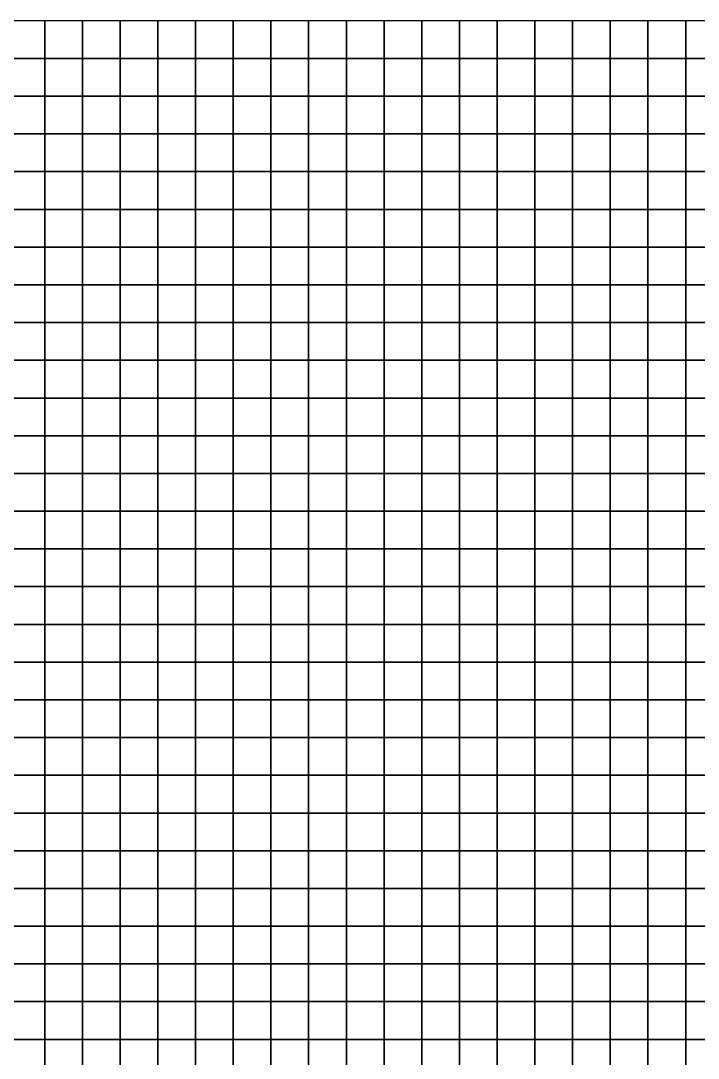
# Model space of a CAD drawing. Header units: metres. Extents: x 0 to 550, y 0 to 550.
# Drawn here: x 183.6 to 363.3, y 275 to 550 of the extents above; entities that cross this region are included whole.
import ezdxf

# ---------------------------------------------------------------- set-up
doc = ezdxf.new("R2010")
doc.units = ezdxf.units.M

msp = doc.modelspace()

# ---------------------------------------------------------------- linework, layer by layer
at = {"layer": 'A1'}
for points in [[(180, 540, -263.94), (190, 540, -261.27), (190, 550, -263.86), (180, 550, -266.53)], [(190, 540, -261.27), (200, 540, -258.59), (200, 550, -261.18), (190, 550, -263.86)], [(200, 540, -258.59), (210, 540, -255.92), (210, 550, -258.51), (200, 550, -261.18)], [(210, 540, -255.92), (220, 540, -253.24), (220, 550, -255.83), (210, 550, -258.51)], [(220, 540, -253.24), (230, 540, -250.57), (230, 550, -253.16), (220, 550, -255.83)], [(230, 540, -250.57), (240, 540, -247.89), (240, 550, -250.48), (230, 550, -253.16)], [(240, 540, -247.89), (250, 540, -245.22), (250, 550, -247.81), (240, 550, -250.48)], [(250, 540, -245.22), (260, 540, -242.54), (260, 550, -245.13), (250, 550, -247.81)], [(260, 540, -242.54), (270, 540, -239.87), (270, 550, -242.46), (260, 550, -245.13)], [(270, 540, -239.87), (280, 540, -237.19), (280, 550, -239.78), (270, 550, -242.46)], [(280, 540, -237.19), (290, 540, -234.52), (290, 550, -237.11), (280, 550, -239.78)], [(290, 540, -234.52), (300, 540, -231.84), (300, 550, -234.43), (290, 550, -237.11)], [(300, 540, -231.84), (310, 540, -229.17), (310, 550, -231.76), (300, 550, -234.43)], [(310, 540, -229.17), (320, 540, -226.49), (320, 550, -229.08), (310, 550, -231.76)], [(320, 540, -226.49), (330, 540, -223.82), (330, 550, -226.41), (320, 550, -229.08)], [(330, 540, -223.82), (340, 540, -221.14), (340, 550, -223.73), (330, 550, -226.41)], [(340, 540, -221.14), (350, 540, -218.47), (350, 550, -221.06), (340, 550, -223.73)], [(350, 540, -218.47), (360, 540, -215.79), (360, 550, -218.38), (350, 550, -221.06)], [(360, 540, -215.79), (370, 540, -213.12), (370, 550, -215.71), (360, 550, -218.38)], [(180, 530, -260.49), (190, 530, -257.82), (190, 540, -261.27), (180, 540, -263.94)], [(190, 530, -257.82), (200, 530, -255.14), (200, 540, -258.59), (190, 540, -261.27)], [(200, 530, -255.14), (210, 530, -252.47), (210, 540, -255.92), (200, 540, -258.59)], [(210, 530, -252.47), (220, 530, -249.79), (220, 540, -253.24), (210, 540, -255.92)], [(220, 530, -249.79), (230, 530, -247.12), (230, 540, -250.57), (220, 540, -253.24)], [(230, 530, -247.12), (240, 530, -244.44), (240, 540, -247.89), (230, 540, -250.57)], [(240, 530, -244.44), (250, 530, -241.77), (250, 540, -245.22), (240, 540, -247.89)], [(250, 530, -241.77), (260, 530, -239.09), (260, 540, -242.54), (250, 540, -245.22)], [(260, 530, -239.09), (270, 530, -236.42), (270, 540, -239.87), (260, 540, -242.54)], [(270, 530, -236.42), (280, 530, -233.74), (280, 540, -237.19), (270, 540, -239.87)], [(280, 530, -233.74), (290, 530, -231.07), (290, 540, -234.52), (280, 540, -237.19)], [(290, 530, -231.07), (300, 530, -228.39), (300, 540, -231.84), (290, 540, -234.52)], [(300, 530, -228.39), (310, 530, -225.72), (310, 540, -229.17), (300, 540, -231.84)], [(310, 530, -225.72), (320, 530, -223.04), (320, 540, -226.49), (310, 540, -229.17)], [(320, 530, -223.04), (330, 530, -220.37), (330, 540, -223.82), (320, 540, -226.49)], [(330, 530, -220.37), (340, 530, -217.69), (340, 540, -221.14), (330, 540, -223.82)], [(340, 530, -217.69), (350, 530, -215.02), (350, 540, -218.47), (340, 540, -221.14)], [(350, 530, -215.02), (360, 530, -212.34), (360, 540, -215.79), (350, 540, -218.47)], [(360, 530, -212.34), (370, 530, -209.67), (370, 540, -213.12), (360, 540, -215.79)], [(180, 520, -256.18), (190, 520, -253.51), (190, 530, -257.82), (180, 530, -260.49)], [(190, 520, -253.51), (200, 520, -250.83), (200, 530, -255.14), (190, 530, -257.82)], [(200, 520, -250.83), (210, 520, -248.16), (210, 530, -252.47), (200, 530, -255.14)], [(210, 520, -248.16), (220, 520, -245.48), (220, 530, -249.79), (210, 530, -252.47)], [(220, 520, -245.48), (230, 520, -242.81), (230, 530, -247.12), (220, 530, -249.79)], [(230, 520, -242.81), (240, 520, -240.13), (240, 530, -244.44), (230, 530, -247.12)], [(240, 520, -240.13), (250, 520, -237.46), (250, 530, -241.77), (240, 530, -244.44)], [(250, 520, -237.46), (260, 520, -234.78), (260, 530, -239.09), (250, 530, -241.77)], [(260, 520, -234.78), (270, 520, -232.11), (270, 530, -236.42), (260, 530, -239.09)], [(270, 520, -232.11), (280, 520, -229.43), (280, 530, -233.74), (270, 530, -236.42)], [(280, 520, -229.43), (290, 520, -226.76), (290, 530, -231.07), (280, 530, -233.74)], [(290, 520, -226.76), (300, 520, -224.08), (300, 530, -228.39), (290, 530, -231.07)], [(300, 520, -224.08), (310, 520, -221.41), (310, 530, -225.72), (300, 530, -228.39)], [(310, 520, -221.41), (320, 520, -218.73), (320, 530, -223.04), (310, 530, -225.72)], [(320, 520, -218.73), (330, 520, -216.06), (330, 530, -220.37), (320, 530, -223.04)], [(330, 520, -216.06), (340, 520, -213.38), (340, 530, -217.69), (330, 530, -220.37)], [(340, 520, -213.38), (350, 520, -210.71), (350, 530, -215.02), (340, 530, -217.69)], [(350, 520, -210.71), (360, 520, -208.03), (360, 530, -212.34), (350, 530, -215.02)], [(360, 520, -208.03), (370, 520, -205.36), (370, 530, -209.67), (360, 530, -212.34)], [(180, 510, -251.87), (190, 510, -249.2), (190, 520, -253.51), (180, 520, -256.18)], [(190, 510, -249.2), (200, 510, -246.52), (200, 520, -250.83), (190, 520, -253.51)], [(200, 510, -246.52), (210, 510, -243.85), (210, 520, -248.16), (200, 520, -250.83)], [(210, 510, -243.85), (220, 510, -241.17), (220, 520, -245.48), (210, 520, -248.16)], [(220, 510, -241.17), (230, 510, -238.5), (230, 520, -242.81), (220, 520, -245.48)], [(230, 510, -238.5), (240, 510, -235.82), (240, 520, -240.13), (230, 520, -242.81)], [(240, 510, -235.82), (250, 510, -233.15), (250, 520, -237.46), (240, 520, -240.13)], [(250, 510, -233.15), (260, 510, -230.47), (260, 520, -234.78), (250, 520, -237.46)], [(260, 510, -230.47), (270, 510, -227.8), (270, 520, -232.11), (260, 520, -234.78)], [(270, 510, -227.8), (280, 510, -225.12), (280, 520, -229.43), (270, 520, -232.11)], [(280, 510, -225.12), (290, 510, -222.45), (290, 520, -226.76), (280, 520, -229.43)], [(290, 510, -222.45), (300, 510, -219.77), (300, 520, -224.08), (290, 520, -226.76)], [(300, 510, -219.77), (310, 510, -217.1), (310, 520, -221.41), (300, 520, -224.08)], [(310, 510, -217.1), (320, 510, -214.42), (320, 520, -218.73), (310, 520, -221.41)], [(320, 510, -214.42), (330, 510, -211.75), (330, 520, -216.06), (320, 520, -218.73)], [(330, 510, -211.75), (340, 510, -209.07), (340, 520, -213.38), (330, 520, -216.06)], [(340, 510, -209.07), (350, 510, -206.4), (350, 520, -210.71), (340, 520, -213.38)], [(350, 510, -206.4), (360, 510, -203.72), (360, 520, -208.03), (350, 520, -210.71)], [(360, 510, -203.72), (370, 510, -201.05), (370, 520, -205.36), (360, 520, -208.03)], [(180, 500, -247.56), (190, 500, -244.88), (190, 510, -249.2), (180, 510, -251.87)], [(190, 500, -244.88), (200, 500, -242.21), (200, 510, -246.52), (190, 510, -249.2)], [(200, 500, -242.21), (210, 500, -239.53), (210, 510, -243.85), (200, 510, -246.52)], [(210, 500, -239.53), (220, 500, -236.86), (220, 510, -241.17), (210, 510, -243.85)], [(220, 500, -236.86), (230, 500, -234.18), (230, 510, -238.5), (220, 510, -241.17)], [(230, 500, -234.18), (240, 500, -231.51), (240, 510, -235.82), (230, 510, -238.5)], [(240, 500, -231.51), (250, 500, -228.83), (250, 510, -233.15), (240, 510, -235.82)], [(250, 500, -228.83), (260, 500, -226.16), (260, 510, -230.47), (250, 510, -233.15)], [(260, 500, -226.16), (270, 500, -223.48), (270, 510, -227.8), (260, 510, -230.47)], [(270, 500, -223.48), (280, 500, -220.81), (280, 510, -225.12), (270, 510, -227.8)], [(280, 500, -220.81), (290, 500, -218.13), (290, 510, -222.45), (280, 510, -225.12)], [(290, 500, -218.13), (300, 500, -215.46), (300, 510, -219.77), (290, 510, -222.45)], [(300, 500, -215.46), (310, 500, -212.78), (310, 510, -217.1), (300, 510, -219.77)], [(310, 500, -212.78), (320, 500, -210.11), (320, 510, -214.42), (310, 510, -217.1)], [(320, 500, -210.11), (330, 500, -207.43), (330, 510, -211.75), (320, 510, -214.42)], [(330, 500, -207.43), (340, 500, -204.76), (340, 510, -209.07), (330, 510, -211.75)], [(340, 500, -204.76), (350, 500, -202.08), (350, 510, -206.4), (340, 510, -209.07)], [(350, 500, -202.08), (360, 500, -199.41), (360, 510, -203.72), (350, 510, -206.4)], [(360, 500, -199.41), (370, 500, -196.73), (370, 510, -201.05), (360, 510, -203.72)], [(180, 490, -243.25), (190, 490, -240.57), (190, 500, -244.88), (180, 500, -247.56)], [(190, 490, -240.57), (200, 490, -237.9), (200, 500, -242.21), (190, 500, -244.88)], [(200, 490, -237.9), (210, 490, -235.22), (210, 500, -239.53), (200, 500, -242.21)], [(210, 490, -235.22), (220, 490, -232.55), (220, 500, -236.86), (210, 500, -239.53)], [(220, 490, -232.55), (230, 490, -229.87), (230, 500, -234.18), (220, 500, -236.86)], [(230, 490, -229.87), (240, 490, -227.2), (240, 500, -231.51), (230, 500, -234.18)], [(240, 490, -227.2), (250, 490, -224.52), (250, 500, -228.83), (240, 500, -231.51)], [(250, 490, -224.52), (260, 490, -221.85), (260, 500, -226.16), (250, 500, -228.83)], [(260, 490, -221.85), (270, 490, -219.17), (270, 500, -223.48), (260, 500, -226.16)], [(270, 490, -219.17), (280, 490, -216.5), (280, 500, -220.81), (270, 500, -223.48)], [(280, 490, -216.5), (290, 490, -213.82), (290, 500, -218.13), (280, 500, -220.81)], [(290, 490, -213.82), (300, 490, -211.15), (300, 500, -215.46), (290, 500, -218.13)], [(300, 490, -211.15), (310, 490, -208.47), (310, 500, -212.78), (300, 500, -215.46)], [(310, 490, -208.47), (320, 490, -205.8), (320, 500, -210.11), (310, 500, -212.78)], [(320, 490, -205.8), (330, 490, -203.12), (330, 500, -207.43), (320, 500, -210.11)], [(330, 490, -203.12), (340, 490, -200.45), (340, 500, -204.76), (330, 500, -207.43)], [(340, 490, -200.45), (350, 490, -197.77), (350, 500, -202.08), (340, 500, -204.76)], [(350, 490, -197.77), (360, 490, -194.89), (360, 500, -199.41), (350, 500, -202.08)], [(360, 490, -194.89), (370, 490, -192), (370, 500, -196.73), (360, 500, -199.41)], [(180, 480, -238.93), (190, 480, -236.26), (190, 490, -240.57), (180, 490, -243.25)], [(190, 480, -236.26), (200, 480, -233.58), (200, 490, -237.9), (190, 490, -240.57)], [(200, 480, -233.58), (210, 480, -230.91), (210, 490, -235.22), (200, 490, -237.9)], [(210, 480, -230.91), (220, 480, -228.24), (220, 490, -232.55), (210, 490, -235.22)], [(220, 480, -228.24), (230, 480, -225.56), (230, 490, -229.87), (220, 490, -232.55)], [(230, 480, -225.56), (240, 480, -222.89), (240, 490, -227.2), (230, 490, -229.87)], [(240, 480, -222.89), (250, 480, -220.21), (250, 490, -224.52), (240, 490, -227.2)], [(250, 480, -220.21), (260, 480, -217.54), (260, 490, -221.85), (250, 490, -224.52)], [(260, 480, -217.54), (270, 480, -214.86), (270, 490, -219.17), (260, 490, -221.85)], [(270, 480, -214.86), (280, 480, -212.19), (280, 490, -216.5), (270, 490, -219.17)], [(280, 480, -212.19), (290, 480, -209.51), (290, 490, -213.82), (280, 490, -216.5)], [(290, 480, -209.51), (300, 480, -206.84), (300, 490, -211.15), (290, 490, -213.82)], [(300, 480, -206.84), (310, 480, -203.98), (310, 490, -208.47), (300, 490, -211.15)], [(310, 480, -203.98), (320, 480, -201.13), (320, 490, -205.8), (310, 490, -208.47)], [(320, 480, -201.13), (330, 480, -198.27), (330, 490, -203.12), (320, 490, -205.8)], [(330, 480, -198.27), (340, 480, -195.4), (340, 490, -200.45), (330, 490, -203.12)], [(340, 480, -195.4), (350, 480, -192.53), (350, 490, -197.77), (340, 490, -200.45)], [(350, 480, -192.53), (360, 480, -189.62), (360, 490, -194.89), (350, 490, -197.77)], [(360, 480, -189.62), (370, 480, -186.68), (370, 490, -192), (360, 490, -194.89)], [(180, 470, -234.62), (190, 470, -231.95), (190, 480, -236.26), (180, 480, -238.93)], [(190, 470, -231.95), (200, 470, -229.27), (200, 480, -233.58), (190, 480, -236.26)], [(200, 470, -229.27), (210, 470, -226.6), (210, 480, -230.91), (200, 480, -233.58)], [(210, 470, -226.6), (220, 470, -223.92), (220, 480, -228.24), (210, 480, -230.91)], [(220, 470, -223.92), (230, 470, -221.25), (230, 480, -225.56), (220, 480, -228.24)], [(230, 470, -221.25), (240, 470, -218.57), (240, 480, -222.89), (230, 480, -225.56)], [(240, 470, -218.57), (250, 470, -215.9), (250, 480, -220.21), (240, 480, -222.89)], [(250, 470, -215.9), (260, 470, -213.22), (260, 480, -217.54), (250, 480, -220.21)], [(260, 470, -213.22), (270, 470, -210.4), (270, 480, -214.86), (260, 480, -217.54)], [(270, 470, -210.4), (280, 470, -207.57), (280, 480, -212.19), (270, 480, -214.86)], [(280, 470, -207.57), (290, 470, -204.74), (290, 480, -209.51), (280, 480, -212.19)], [(290, 470, -204.74), (300, 470, -201.9), (300, 480, -206.84), (290, 480, -209.51)], [(300, 470, -201.9), (310, 470, -198.88), (310, 480, -203.98), (300, 480, -206.84)], [(310, 470, -198.88), (320, 470, -196), (320, 480, -201.13), (310, 480, -203.98)], [(320, 470, -196), (330, 470, -193.09), (330, 480, -198.27), (320, 480, -201.13)], [(330, 470, -193.09), (340, 470, -190.19), (340, 480, -195.4), (330, 480, -198.27)], [(340, 470, -190.19), (350, 470, -187.27), (350, 480, -192.53), (340, 480, -195.4)], [(350, 470, -187.27), (360, 470, -184.3), (360, 480, -189.62), (350, 480, -192.53)], [(360, 470, -184.3), (370, 470, -181.31), (370, 480, -186.68), (360, 480, -189.62)], [(180, 460, -230.31), (190, 460, -227.64), (190, 470, -231.95), (180, 470, -234.62)], [(190, 460, -227.64), (200, 460, -224.96), (200, 470, -229.27), (190, 470, -231.95)], [(200, 460, -224.96), (210, 460, -222.29), (210, 470, -226.6), (200, 470, -229.27)], [(210, 460, -222.29), (220, 460, -219.61), (220, 470, -223.92), (210, 470, -226.6)], [(220, 460, -219.61), (230, 460, -216.81), (230, 470, -221.25), (220, 470, -223.92)], [(230, 460, -216.81), (240, 460, -214.02), (240, 470, -218.57), (230, 470, -221.25)], [(240, 460, -214.02), (250, 460, -211.21), (250, 470, -215.9), (240, 470, -218.57)], [(250, 460, -211.21), (260, 460, -208.4), (260, 470, -213.22), (250, 470, -215.9)], [(260, 460, -208.4), (270, 460, -205.44), (270, 470, -210.4), (260, 470, -213.22)], [(270, 460, -205.44), (280, 460, -202.59), (280, 470, -207.57), (270, 470, -210.4)], [(280, 460, -202.59), (290, 460, -199.72), (290, 470, -204.74), (280, 470, -207.57)], [(290, 460, -199.72), (300, 460, -196.84), (300, 470, -201.9), (290, 470, -204.74)], [(300, 460, -196.84), (310, 460, -193.78), (310, 470, -198.88), (300, 470, -201.9)], [(310, 460, -193.78), (320, 460, -190.85), (320, 470, -196), (310, 470, -198.88)], [(320, 460, -190.85), (330, 460, -187.88), (330, 470, -193.09), (320, 470, -196)], [(330, 460, -187.88), (340, 460, -184.92), (340, 470, -190.19), (330, 470, -193.09)], [(340, 460, -184.92), (350, 460, -181.95), (350, 470, -187.27), (340, 470, -190.19)], [(350, 460, -181.95), (360, 460, -178.95), (360, 470, -184.3), (350, 470, -187.27)], [(360, 460, -178.95), (370, 460, -175.95), (370, 470, -181.31), (360, 470, -184.3)], [(180, 450, -226), (190, 450, -223.23), (190, 460, -227.64), (180, 460, -230.31)], [(190, 450, -223.23), (200, 450, -220.46), (200, 460, -224.96), (190, 460, -227.64)], [(200, 450, -220.46), (210, 450, -217.69), (210, 460, -222.29), (200, 460, -224.96)], [(210, 450, -217.69), (220, 450, -214.9), (220, 460, -219.61), (210, 460, -222.29)], [(220, 450, -214.9), (230, 450, -211.98), (230, 460, -216.81), (220, 460, -219.61)], [(230, 450, -211.98), (240, 450, -209.18), (240, 460, -214.02), (230, 460, -216.81)], [(240, 450, -209.18), (250, 450, -206.34), (250, 460, -211.21), (240, 460, -214.02)], [(250, 450, -206.34), (260, 450, -203.49), (260, 460, -208.4), (250, 460, -211.21)], [(260, 450, -203.49), (270, 450, -200.49), (270, 460, -205.44), (260, 460, -208.4)], [(270, 450, -200.49), (280, 450, -197.61), (280, 460, -202.59), (270, 460, -205.44)], [(280, 450, -197.61), (290, 450, -194.68), (290, 460, -199.72), (280, 460, -202.59)], [(290, 450, -194.68), (300, 450, -191.75), (300, 460, -196.84), (290, 460, -199.72)], [(300, 450, -191.75), (310, 450, -188.67), (310, 460, -193.78), (300, 460, -196.84)], [(310, 450, -188.67), (320, 450, -185.73), (320, 460, -190.85), (310, 460, -193.78)], [(320, 450, -185.73), (330, 450, -182.79), (330, 460, -187.88), (320, 460, -190.85)], [(330, 450, -182.79), (340, 450, -179.87), (340, 460, -184.92), (330, 460, -187.88)], [(340, 450, -179.87), (350, 450, -176.95), (350, 460, -181.95), (340, 460, -184.92)], [(350, 450, -176.95), (360, 450, -173.99), (360, 460, -178.95), (350, 460, -181.95)], [(360, 450, -173.99), (370, 450, -171.03), (370, 460, -175.95), (360, 460, -178.95)], [(180, 440, -221.41), (190, 440, -218.55), (190, 450, -223.23), (180, 450, -226)], [(190, 440, -218.55), (200, 440, -215.76), (200, 450, -220.46), (190, 450, -223.23)], [(200, 440, -215.76), (210, 440, -212.95), (210, 450, -217.69), (200, 450, -220.46)], [(210, 440, -212.95), (220, 440, -210.13), (220, 450, -214.9), (210, 450, -217.69)], [(220, 440, -210.13), (230, 440, -207.18), (230, 450, -211.98), (220, 450, -214.9)], [(230, 440, -207.18), (240, 440, -204.34), (240, 450, -209.18), (230, 450, -211.98)], [(240, 440, -204.34), (250, 440, -201.48), (250, 450, -206.34), (240, 450, -209.18)], [(250, 440, -201.48), (260, 440, -198.62), (260, 450, -203.49), (250, 450, -206.34)], [(260, 440, -198.62), (270, 440, -195.62), (270, 450, -200.49), (260, 450, -203.49)], [(270, 440, -195.62), (280, 440, -192.77), (280, 450, -197.61), (270, 450, -200.49)], [(280, 440, -192.77), (290, 440, -189.89), (290, 450, -194.68), (280, 450, -197.61)], [(290, 440, -189.89), (300, 440, -187.01), (300, 450, -191.75), (290, 450, -194.68)], [(300, 440, -187.01), (310, 440, -183.97), (310, 450, -188.67), (300, 450, -191.75)], [(310, 440, -183.97), (320, 440, -181.09), (320, 450, -185.73), (310, 450, -188.67)], [(320, 440, -181.09), (330, 440, -178.19), (330, 450, -182.79), (320, 450, -185.73)], [(330, 440, -178.19), (340, 440, -175.32), (340, 450, -179.87), (330, 450, -182.79)], [(340, 440, -175.32), (350, 440, -172.44), (350, 450, -176.95), (340, 450, -179.87)], [(350, 440, -172.44), (360, 440, -169.74), (360, 450, -173.99), (350, 450, -176.95)], [(360, 440, -169.74), (370, 440, -167.05), (370, 450, -171.03), (360, 450, -173.99)], [(180, 430, -216.79), (190, 430, -213.91), (190, 440, -218.55), (180, 440, -221.41)], [(190, 430, -213.91), (200, 430, -211.11), (200, 440, -215.76), (190, 440, -218.55)], [(200, 430, -211.11), (210, 430, -208.33), (210, 440, -212.95), (200, 440, -215.76)], [(210, 430, -208.33), (220, 430, -205.52), (220, 440, -210.13), (210, 440, -212.95)], [(220, 430, -205.52), (230, 430, -202.61), (230, 440, -207.18), (220, 440, -210.13)], [(230, 430, -202.61), (240, 430, -199.81), (240, 440, -204.34), (230, 440, -207.18)], [(240, 430, -199.81), (250, 430, -197), (250, 440, -201.48), (240, 440, -204.34)], [(250, 430, -197), (260, 430, -194.18), (260, 440, -198.62), (250, 440, -201.48)], [(260, 430, -194.18), (270, 430, -191.23), (270, 440, -195.62), (260, 440, -198.62)], [(270, 430, -191.23), (280, 430, -188.43), (280, 440, -192.77), (270, 440, -195.62)], [(280, 430, -188.43), (290, 430, -185.59), (290, 440, -189.89), (280, 440, -192.77)], [(290, 430, -185.59), (300, 430, -182.76), (300, 440, -187.01), (290, 440, -189.89)], [(300, 430, -182.76), (310, 430, -179.95), (310, 440, -183.97), (300, 440, -187.01)], [(310, 430, -179.95), (320, 430, -177.29), (320, 440, -181.09), (310, 440, -183.97)], [(320, 430, -177.29), (330, 430, -174.63), (330, 440, -178.19), (320, 440, -181.09)], [(330, 430, -174.63), (340, 430, -171.99), (340, 440, -175.32), (330, 440, -178.19)], [(340, 430, -171.99), (350, 430, -169.36), (350, 440, -172.44), (340, 440, -175.32)], [(350, 430, -169.36), (360, 430, -166.74), (360, 440, -169.74), (350, 440, -172.44)], [(360, 430, -166.74), (370, 430, -164.12), (370, 440, -167.05), (360, 440, -169.74)], [(180, 420, -212.48), (190, 420, -209.64), (190, 430, -213.91), (180, 430, -216.79)], [(190, 420, -209.64), (200, 420, -206.9), (200, 430, -211.11), (190, 430, -213.91)], [(200, 420, -206.9), (210, 420, -204.16), (210, 430, -208.33), (200, 430, -211.11)], [(210, 420, -204.16), (220, 420, -201.4), (220, 430, -205.52), (210, 430, -208.33)], [(220, 420, -201.4), (230, 420, -198.53), (230, 430, -202.61), (220, 430, -205.52)], [(230, 420, -198.53), (240, 420, -195.78), (240, 430, -199.81), (230, 430, -202.61)], [(240, 420, -195.78), (250, 420, -193.02), (250, 430, -197), (240, 430, -199.81)], [(250, 420, -193.02), (260, 420, -190.25), (260, 430, -194.18), (250, 430, -197)], [(260, 420, -190.25), (270, 420, -187.5), (270, 430, -191.23), (260, 430, -194.18)], [(270, 420, -187.5), (280, 420, -184.89), (280, 430, -188.43), (270, 430, -191.23)], [(280, 420, -184.89), (290, 420, -182.26), (290, 430, -185.59), (280, 430, -188.43)], [(290, 420, -182.26), (300, 420, -179.64), (300, 430, -182.76), (290, 430, -185.59)], [(300, 420, -179.64), (310, 420, -177.05), (310, 430, -179.95), (300, 430, -182.76)], [(310, 420, -177.05), (320, 420, -174.46), (320, 430, -177.29), (310, 430, -179.95)], [(320, 420, -174.46), (330, 420, -171.89), (330, 430, -174.63), (320, 430, -177.29)], [(330, 420, -171.89), (340, 420, -169.34), (340, 430, -171.99), (330, 430, -174.63)], [(340, 420, -169.34), (350, 420, -166.8), (350, 430, -169.36), (340, 430, -171.99)], [(350, 420, -166.8), (360, 420, -164.26), (360, 430, -166.74), (350, 430, -169.36)], [(360, 420, -164.26), (370, 420, -161.69), (370, 430, -164.12), (360, 430, -166.74)], [(180, 410, -208.23), (190, 410, -205.44), (190, 420, -209.64), (180, 420, -212.48)], [(190, 410, -205.44), (200, 410, -202.74), (200, 420, -206.9), (190, 420, -209.64)], [(200, 410, -202.74), (210, 410, -200.04), (210, 420, -204.16), (200, 420, -206.9)], [(210, 410, -200.04), (220, 410, -197.34), (220, 420, -201.4), (210, 420, -204.16)], [(220, 410, -197.34), (230, 410, -194.64), (230, 420, -198.53), (220, 420, -201.4)], [(230, 410, -194.64), (240, 410, -192.06), (240, 420, -195.78), (230, 420, -198.53)], [(240, 410, -192.06), (250, 410, -189.47), (250, 420, -193.02), (240, 420, -195.78)], [(250, 410, -189.47), (260, 410, -186.88), (260, 420, -190.25), (250, 420, -193.02)], [(260, 410, -186.88), (270, 410, -184.32), (270, 420, -187.5), (260, 420, -190.25)], [(270, 410, -184.32), (280, 410, -181.78), (280, 420, -184.89), (270, 420, -187.5)], [(280, 410, -181.78), (290, 410, -179.23), (290, 420, -182.26), (280, 420, -184.89)], [(290, 410, -179.23), (300, 410, -176.7), (300, 420, -179.64), (290, 420, -182.26)], [(300, 410, -176.7), (310, 410, -174.2), (310, 420, -177.05), (300, 420, -179.64)], [(310, 410, -174.2), (320, 410, -171.71), (320, 420, -174.46), (310, 420, -177.05)], [(320, 410, -171.71), (330, 410, -169.25), (330, 420, -171.89), (320, 420, -174.46)], [(330, 410, -169.25), (340, 410, -166.81), (340, 420, -169.34), (330, 420, -171.89)], [(340, 410, -166.81), (350, 410, -164.37), (350, 420, -166.8), (340, 420, -169.34)], [(350, 410, -164.37), (360, 410, -161.84), (360, 420, -164.26), (350, 420, -166.8)], [(360, 410, -161.84), (370, 410, -159.22), (370, 420, -161.69), (360, 420, -164.26)], [(180, 400, -204.05), (190, 400, -201.4), (190, 410, -205.44), (180, 410, -208.23)], [(190, 400, -201.4), (200, 400, -198.83), (200, 410, -202.74), (190, 410, -205.44)], [(200, 400, -198.83), (210, 400, -196.29), (210, 410, -200.04), (200, 410, -202.74)], [(210, 400, -196.29), (220, 400, -193.73), (220, 410, -197.34), (210, 410, -200.04)], [(220, 400, -193.73), (230, 400, -191.19), (230, 410, -194.64), (220, 410, -197.34)], [(230, 400, -191.19), (240, 400, -188.68), (240, 410, -192.06), (230, 410, -194.64)], [(240, 400, -188.68), (250, 400, -186.17), (250, 410, -189.47), (240, 410, -192.06)], [(250, 400, -186.17), (260, 400, -183.67), (260, 410, -186.88), (250, 410, -189.47)], [(260, 400, -183.67), (270, 400, -181.19), (270, 410, -184.32), (260, 410, -186.88)], [(270, 400, -181.19), (280, 400, -178.73), (280, 410, -181.78), (270, 410, -184.32)], [(280, 400, -178.73), (290, 400, -176.29), (290, 410, -179.23), (280, 410, -181.78)], [(290, 400, -176.29), (300, 400, -173.85), (300, 410, -176.7), (290, 410, -179.23)], [(300, 400, -173.85), (310, 400, -171.43), (310, 410, -174.2), (300, 410, -176.7)], [(310, 400, -171.43), (320, 400, -169.03), (320, 410, -171.71), (310, 410, -174.2)], [(320, 400, -169.03), (330, 400, -166.62), (330, 410, -169.25), (320, 410, -171.71)], [(330, 400, -166.62), (340, 400, -164.2), (340, 410, -166.81), (330, 410, -169.25)], [(340, 400, -164.2), (350, 400, -161.74), (350, 410, -164.37), (340, 410, -166.81)], [(350, 400, -161.74), (360, 400, -159.09), (360, 410, -161.84), (350, 410, -164.37)], [(360, 400, -159.09), (370, 400, -156.26), (370, 410, -159.22), (360, 410, -161.84)], [(180, 390, -200.21), (190, 390, -197.71), (190, 400, -201.4), (180, 400, -204.05)], [(190, 390, -197.71), (200, 390, -195.21), (200, 400, -198.83), (190, 400, -201.4)], [(200, 390, -195.21), (210, 390, -192.73), (210, 400, -196.29), (200, 400, -198.83)], [(210, 390, -192.73), (220, 390, -190.25), (220, 400, -193.73), (210, 400, -196.29)], [(220, 390, -190.25), (230, 390, -187.8), (230, 400, -191.19), (220, 400, -193.73)], [(230, 390, -187.8), (240, 390, -185.34), (240, 400, -188.68), (230, 400, -191.19)], [(240, 390, -185.34), (250, 390, -182.91), (250, 400, -186.17), (240, 400, -188.68)], [(250, 390, -182.91), (260, 390, -180.47), (260, 400, -183.67), (250, 400, -186.17)], [(260, 390, -180.47), (270, 390, -178.03), (270, 400, -181.19), (260, 400, -183.67)], [(270, 390, -178.03), (280, 390, -175.59), (280, 400, -178.73), (270, 400, -181.19)], [(280, 390, -175.59), (290, 390, -173.17), (290, 400, -176.29), (280, 400, -178.73)], [(290, 390, -173.17), (300, 390, -170.79), (300, 400, -173.85), (290, 400, -176.29)], [(300, 390, -170.79), (310, 390, -168.41), (310, 400, -171.43), (300, 400, -173.85)], [(310, 390, -168.41), (320, 390, -166.04), (320, 400, -169.03), (310, 400, -171.43)], [(320, 390, -166.04), (330, 390, -163.66), (330, 400, -166.62), (320, 400, -169.03)], [(330, 390, -163.66), (340, 390, -161.25), (340, 400, -164.2), (330, 400, -166.62)], [(340, 390, -161.25), (350, 390, -158.68), (350, 400, -161.74), (340, 400, -164.2)], [(350, 390, -158.68), (360, 390, -155.85), (360, 400, -159.09), (350, 400, -161.74)], [(360, 390, -155.85), (370, 390, -152.76), (370, 400, -156.26), (360, 400, -159.09)], [(180, 380, -196.48), (190, 380, -194.04), (190, 390, -197.71), (180, 390, -200.21)], [(190, 380, -194.04), (200, 380, -191.58), (200, 390, -195.21), (190, 390, -197.71)], [(200, 380, -191.58), (210, 380, -189.15), (210, 390, -192.73), (200, 390, -195.21)], [(210, 380, -189.15), (220, 380, -186.69), (220, 390, -190.25), (210, 390, -192.73)], [(220, 380, -186.69), (230, 380, -184.24), (230, 390, -187.8), (220, 390, -190.25)], [(230, 380, -184.24), (240, 380, -181.78), (240, 390, -185.34), (230, 390, -187.8)], [(240, 380, -181.78), (250, 380, -179.34), (250, 390, -182.91), (240, 390, -185.34)], [(250, 380, -179.34), (260, 380, -176.89), (260, 390, -180.47), (250, 390, -182.91)], [(260, 380, -176.89), (270, 380, -174.48), (270, 390, -178.03), (260, 390, -180.47)], [(270, 380, -174.48), (280, 380, -172.09), (280, 390, -175.59), (270, 390, -178.03)], [(280, 380, -172.09), (290, 380, -169.74), (290, 390, -173.17), (280, 390, -175.59)], [(290, 380, -169.74), (300, 380, -167.42), (300, 390, -170.79), (290, 390, -173.17)], [(300, 380, -167.42), (310, 380, -165.09), (310, 390, -168.41), (300, 390, -170.79)], [(310, 380, -165.09), (320, 380, -162.73), (320, 390, -166.04), (310, 390, -168.41)], [(320, 380, -162.73), (330, 380, -160.32), (330, 390, -163.66), (320, 390, -166.04)], [(330, 380, -160.32), (340, 380, -157.83), (340, 390, -161.25), (330, 390, -163.66)], [(340, 380, -157.83), (350, 380, -155.11), (350, 390, -158.68), (340, 390, -161.25)], [(350, 380, -155.11), (360, 380, -152.07), (360, 390, -155.85), (350, 390, -158.68)], [(360, 380, -152.07), (370, 380, -148.72), (370, 390, -152.76), (360, 390, -155.85)], [(180, 370, -192.5), (190, 370, -190.06), (190, 380, -194.04), (180, 380, -196.48)], [(190, 370, -190.06), (200, 370, -187.6), (200, 380, -191.58), (190, 380, -194.04)], [(200, 370, -187.6), (210, 370, -185.16), (210, 380, -189.15), (200, 380, -191.58)], [(210, 370, -185.16), (220, 370, -182.7), (220, 380, -186.69), (210, 380, -189.15)], [(220, 370, -182.7), (230, 370, -180.26), (230, 380, -184.24), (220, 380, -186.69)], [(230, 370, -180.26), (240, 370, -177.8), (240, 380, -181.78), (230, 380, -184.24)], [(240, 370, -177.8), (250, 370, -175.38), (250, 380, -179.34), (240, 380, -181.78)], [(250, 370, -175.38), (260, 370, -173), (260, 380, -176.89), (250, 380, -179.34)], [(260, 370, -173), (270, 370, -170.67), (270, 380, -174.48), (260, 380, -176.89)], [(270, 370, -170.67), (280, 370, -168.35), (280, 380, -172.09), (270, 380, -174.48)], [(280, 370, -168.35), (290, 370, -166.08), (290, 380, -169.74), (280, 380, -172.09)], [(290, 370, -166.08), (300, 370, -163.77), (300, 380, -167.42), (290, 380, -169.74)], [(300, 370, -163.77), (310, 370, -161.42), (310, 380, -165.09), (300, 380, -167.42)], [(310, 370, -161.42), (320, 370, -159.02), (320, 380, -162.73), (310, 380, -165.09)], [(320, 370, -159.02), (330, 370, -156.56), (330, 380, -160.32), (320, 380, -162.73)], [(330, 370, -156.56), (340, 370, -153.96), (340, 380, -157.83), (330, 380, -160.32)], [(340, 370, -153.96), (350, 370, -151.07), (350, 380, -155.11), (340, 380, -157.83)], [(350, 370, -151.07), (360, 370, -147.79), (360, 380, -152.07), (350, 380, -155.11)], [(360, 370, -147.79), (370, 370, -144.16), (370, 380, -148.72), (360, 380, -152.07)], [(180, 360, -188.53), (190, 360, -186.08), (190, 370, -190.06), (180, 370, -192.5)], [(190, 360, -186.08), (200, 360, -183.62), (200, 370, -187.6), (190, 370, -190.06)], [(200, 360, -183.62), (210, 360, -181.15), (210, 370, -185.16), (200, 370, -187.6)], [(210, 360, -181.15), (220, 360, -178.66), (220, 370, -182.7), (210, 370, -185.16)], [(220, 360, -178.66), (230, 360, -176.19), (230, 370, -180.26), (220, 370, -182.7)], [(230, 360, -176.19), (240, 360, -173.71), (240, 370, -177.8), (230, 370, -180.26)], [(240, 360, -173.71), (250, 360, -171.27), (250, 370, -175.38), (240, 370, -177.8)], [(250, 360, -171.27), (260, 360, -168.89), (260, 370, -173), (250, 370, -175.38)], [(260, 360, -168.89), (270, 360, -166.57), (270, 370, -170.67), (260, 370, -173)], [(270, 360, -166.57), (280, 360, -164.18), (280, 370, -168.35), (270, 370, -170.67)], [(280, 360, -164.18), (290, 360, -161.88), (290, 370, -166.08), (280, 370, -168.35)], [(290, 360, -161.88), (300, 360, -159.58), (300, 370, -163.77), (290, 370, -166.08)], [(300, 360, -159.58), (310, 360, -157.15), (310, 370, -161.42), (300, 370, -163.77)], [(310, 360, -157.15), (320, 360, -154.66), (320, 370, -159.02), (310, 370, -161.42)], [(320, 360, -154.66), (330, 360, -152.17), (330, 370, -156.56), (320, 370, -159.02)], [(330, 360, -152.17), (340, 360, -149.41), (340, 370, -153.96), (330, 370, -156.56)], [(340, 360, -149.41), (350, 360, -146.27), (350, 370, -151.07), (340, 370, -153.96)], [(350, 360, -146.27), (360, 360, -142.79), (360, 370, -147.79), (350, 370, -151.07)], [(360, 360, -142.79), (370, 360, -138.96), (370, 370, -144.16), (360, 370, -147.79)], [(180, 350, -184.51), (190, 350, -182.03), (190, 360, -186.08), (180, 360, -188.53)], [(190, 350, -182.03), (200, 350, -179.52), (200, 360, -183.62), (190, 360, -186.08)], [(200, 350, -179.52), (210, 350, -177.01), (210, 360, -181.15), (200, 360, -183.62)], [(210, 350, -177.01), (220, 350, -174.48), (220, 360, -178.66), (210, 360, -181.15)], [(220, 350, -174.48), (230, 350, -171.98), (230, 360, -176.19), (220, 360, -178.66)], [(230, 350, -171.98), (240, 350, -169.47), (240, 360, -173.71), (230, 360, -176.19)], [(240, 350, -169.47), (250, 350, -167.03), (250, 360, -171.27), (240, 360, -173.71)], [(250, 350, -167.03), (260, 350, -164.63), (260, 360, -168.89), (250, 360, -171.27)], [(260, 350, -164.63), (270, 350, -162.31), (270, 360, -166.57), (260, 360, -168.89)], [(270, 350, -162.31), (280, 350, -159.87), (280, 360, -164.18), (270, 360, -166.57)], [(280, 350, -159.87), (290, 350, -157.54), (290, 360, -161.88), (280, 360, -164.18)], [(290, 350, -157.54), (300, 350, -155.15), (300, 360, -159.58), (290, 360, -161.88)], [(300, 350, -155.15), (310, 350, -152.58), (310, 360, -157.15), (300, 360, -159.58)], [(310, 350, -152.58), (320, 350, -149.85), (320, 360, -154.66), (310, 360, -157.15)], [(320, 350, -149.85), (330, 350, -147.19), (330, 360, -152.17), (320, 360, -154.66)], [(330, 350, -147.19), (340, 350, -144.14), (340, 360, -149.41), (330, 360, -152.17)], [(340, 350, -144.14), (350, 350, -140.75), (350, 360, -146.27), (340, 360, -149.41)], [(350, 350, -140.75), (360, 350, -137.23), (360, 360, -142.79), (350, 360, -146.27)], [(360, 350, -137.23), (370, 350, -133.5), (370, 360, -138.96), (360, 360, -142.79)], [(180, 340, -180.36), (190, 340, -177.83), (190, 350, -182.03), (180, 350, -184.51)], [(190, 340, -177.83), (200, 340, -175.27), (200, 350, -179.52), (190, 350, -182.03)], [(200, 340, -175.27), (210, 340, -172.72), (210, 350, -177.01), (200, 350, -179.52)], [(210, 340, -172.72), (220, 340, -170.15), (220, 350, -174.48), (210, 350, -177.01)], [(220, 340, -170.15), (230, 340, -167.61), (230, 350, -171.98), (220, 350, -174.48)], [(230, 340, -167.61), (240, 340, -165.1), (240, 350, -169.47), (230, 350, -171.98)], [(240, 340, -165.1), (250, 340, -162.64), (250, 350, -167.03), (240, 350, -169.47)], [(250, 340, -162.64), (260, 340, -160.25), (260, 350, -164.63), (250, 350, -167.03)], [(260, 340, -160.25), (270, 340, -157.92), (270, 350, -162.31), (260, 350, -164.63)], [(270, 340, -157.92), (280, 340, -155.47), (280, 350, -159.87), (270, 350, -162.31)], [(280, 340, -155.47), (290, 340, -153.04), (290, 350, -157.54), (280, 350, -159.87)], [(290, 340, -153.04), (300, 340, -150.45), (300, 350, -155.15), (290, 350, -157.54)], [(300, 340, -150.45), (310, 340, -147.62), (310, 350, -152.58), (300, 350, -155.15)], [(310, 340, -147.62), (320, 340, -144.63), (320, 350, -149.85), (310, 350, -152.58)], [(320, 340, -144.63), (330, 340, -141.65), (330, 350, -147.19), (320, 350, -149.85)], [(330, 340, -141.65), (340, 340, -138.41), (340, 350, -144.14), (330, 350, -147.19)], [(340, 340, -138.41), (350, 340, -135.04), (350, 350, -140.75), (340, 350, -144.14)], [(350, 340, -135.04), (360, 340, -131.65), (360, 350, -137.23), (350, 350, -140.75)], [(360, 340, -131.65), (370, 340, -128.13), (370, 350, -133.5), (360, 350, -137.23)], [(180, 330, -176.05), (190, 330, -173.48), (190, 340, -177.83), (180, 340, -180.36)], [(190, 330, -173.48), (200, 330, -170.88), (200, 340, -175.27), (190, 340, -177.83)], [(200, 330, -170.88), (210, 330, -168.27), (210, 340, -172.72), (200, 340, -175.27)], [(210, 330, -168.27), (220, 330, -165.65), (220, 340, -170.15), (210, 340, -172.72)], [(220, 330, -165.65), (230, 330, -163.08), (230, 340, -167.61), (220, 340, -170.15)], [(230, 330, -163.08), (240, 330, -160.55), (240, 340, -165.1), (230, 340, -167.61)], [(240, 330, -160.55), (250, 330, -158.1), (250, 340, -162.64), (240, 340, -165.1)], [(250, 330, -158.1), (260, 330, -155.73), (260, 340, -160.25), (250, 340, -162.64)], [(260, 330, -155.73), (270, 330, -153.38), (270, 340, -157.92), (260, 340, -160.25)], [(270, 330, -153.38), (280, 330, -150.87), (280, 340, -155.47), (270, 340, -157.92)], [(280, 330, -150.87), (290, 330, -148.34), (290, 340, -153.04), (280, 340, -155.47)], [(290, 330, -148.34), (300, 330, -145.59), (300, 340, -150.45), (290, 340, -153.04)], [(300, 330, -145.59), (310, 330, -142.61), (310, 340, -147.62), (300, 340, -150.45)], [(310, 330, -142.61), (320, 330, -139.46), (320, 340, -144.63), (310, 340, -147.62)], [(320, 330, -139.46), (330, 330, -136.37), (330, 340, -141.65), (320, 340, -144.63)], [(330, 330, -136.37), (340, 330, -133.07), (340, 340, -138.41), (330, 340, -141.65)], [(340, 330, -133.07), (350, 330, -129.74), (350, 340, -135.04), (340, 340, -138.41)], [(350, 330, -129.74), (360, 330, -126.44), (360, 340, -131.65), (350, 340, -135.04)], [(360, 330, -126.44), (370, 330, -123.12), (370, 340, -128.13), (360, 340, -131.65)], [(180, 320, -171.59), (190, 320, -168.97), (190, 330, -173.48), (180, 330, -176.05)], [(190, 320, -168.97), (200, 320, -166.33), (200, 330, -170.88), (190, 330, -173.48)], [(200, 320, -166.33), (210, 320, -163.68), (210, 330, -168.27), (200, 330, -170.88)], [(210, 320, -163.68), (220, 320, -161.01), (220, 330, -165.65), (210, 330, -168.27)], [(220, 320, -161.01), (230, 320, -158.38), (230, 330, -163.08), (220, 330, -165.65)], [(230, 320, -158.38), (240, 320, -155.84), (240, 330, -160.55), (230, 330, -163.08)], [(240, 320, -155.84), (250, 320, -153.35), (250, 330, -158.1), (240, 330, -160.55)], [(250, 320, -153.35), (260, 320, -150.92), (260, 330, -155.73), (250, 330, -158.1)], [(260, 320, -150.92), (270, 320, -148.52), (270, 330, -153.38), (260, 330, -155.73)], [(270, 320, -148.52), (280, 320, -145.96), (280, 330, -150.87), (270, 330, -153.38)], [(280, 320, -145.96), (290, 320, -143.33), (290, 330, -148.34), (280, 330, -150.87)], [(290, 320, -143.33), (300, 320, -140.53), (300, 330, -145.59), (290, 330, -148.34)], [(300, 320, -140.53), (310, 320, -137.48), (310, 330, -142.61), (300, 330, -145.59)], [(310, 320, -137.48), (320, 320, -134.28), (320, 330, -139.46), (310, 330, -142.61)], [(320, 320, -134.28), (330, 320, -131.12), (330, 330, -136.37), (320, 330, -139.46)], [(330, 320, -131.12), (340, 320, -127.82), (340, 330, -133.07), (330, 330, -136.37)], [(340, 320, -127.82), (350, 320, -124.55), (350, 330, -129.74), (340, 330, -133.07)], [(350, 320, -124.55), (360, 320, -121.41), (360, 330, -126.44), (350, 330, -129.74)], [(360, 320, -121.41), (370, 320, -118.31), (370, 330, -123.12), (360, 330, -126.44)], [(180, 310, -166.98), (190, 310, -164.32), (190, 320, -168.97), (180, 320, -171.59)], [(190, 310, -164.32), (200, 310, -161.64), (200, 320, -166.33), (190, 320, -168.97)], [(200, 310, -161.64), (210, 310, -158.96), (210, 320, -163.68), (200, 320, -166.33)], [(210, 310, -158.96), (220, 310, -156.29), (220, 320, -161.01), (210, 320, -163.68)], [(220, 310, -156.29), (230, 310, -153.63), (230, 320, -158.38), (220, 320, -161.01)], [(230, 310, -153.63), (240, 310, -151.08), (240, 320, -155.84), (230, 320, -158.38)], [(240, 310, -151.08), (250, 310, -148.61), (250, 320, -153.35), (240, 320, -155.84)], [(250, 310, -148.61), (260, 310, -146.19), (260, 320, -150.92), (250, 320, -153.35)], [(260, 310, -146.19), (270, 310, -143.8), (270, 320, -148.52), (260, 320, -150.92)], [(270, 310, -143.8), (280, 310, -141.35), (280, 320, -145.96), (270, 320, -148.52)], [(280, 310, -141.35), (290, 310, -138.75), (290, 320, -143.33), (280, 320, -145.96)], [(290, 310, -138.75), (300, 310, -135.91), (300, 320, -140.53), (290, 320, -143.33)], [(300, 310, -135.91), (310, 310, -132.87), (310, 320, -137.48), (300, 320, -140.53)], [(310, 310, -132.87), (320, 310, -129.67), (320, 320, -134.28), (310, 320, -137.48)], [(320, 310, -129.67), (330, 310, -126.42), (330, 320, -131.12), (320, 320, -134.28)], [(330, 310, -126.42), (340, 310, -123.19), (340, 320, -127.82), (330, 320, -131.12)], [(340, 310, -123.19), (350, 310, -120.09), (350, 320, -124.55), (340, 320, -127.82)], [(350, 310, -120.09), (360, 310, -117.14), (360, 320, -121.41), (350, 320, -124.55)], [(360, 310, -117.14), (370, 310, -114.27), (370, 320, -118.31), (360, 320, -121.41)], [(180, 300, -162.26), (190, 300, -159.58), (190, 310, -164.32), (180, 310, -166.98)], [(190, 300, -159.58), (200, 300, -156.9), (200, 310, -161.64), (190, 310, -164.32)], [(200, 300, -156.9), (210, 300, -154.23), (210, 310, -158.96), (200, 310, -161.64)], [(210, 300, -154.23), (220, 300, -151.55), (220, 310, -156.29), (210, 310, -158.96)], [(220, 300, -151.55), (230, 300, -148.89), (230, 310, -153.63), (220, 310, -156.29)], [(230, 300, -148.89), (240, 300, -146.32), (240, 310, -151.08), (230, 310, -153.63)], [(240, 300, -146.32), (250, 300, -143.85), (250, 310, -148.61), (240, 310, -151.08)], [(250, 300, -143.85), (260, 300, -141.45), (260, 310, -146.19), (250, 310, -148.61)], [(260, 300, -141.45), (270, 300, -139.09), (270, 310, -143.8), (260, 310, -146.19)], [(270, 300, -139.09), (280, 300, -136.73), (280, 310, -141.35), (270, 310, -143.8)], [(280, 300, -136.73), (290, 300, -134.17), (290, 310, -138.75), (280, 310, -141.35)], [(290, 300, -134.17), (300, 300, -131.43), (300, 310, -135.91), (290, 310, -138.75)], [(300, 300, -131.43), (310, 300, -128.53), (310, 310, -132.87), (300, 310, -135.91)], [(310, 300, -128.53), (320, 300, -125.51), (320, 310, -129.67), (310, 310, -132.87)], [(320, 300, -125.51), (330, 300, -122.41), (330, 310, -126.42), (320, 310, -129.67)], [(330, 300, -122.41), (340, 300, -119.39), (340, 310, -123.19), (330, 310, -126.42)], [(340, 300, -119.39), (350, 300, -116.48), (350, 310, -120.09), (340, 310, -123.19)], [(350, 300, -116.48), (360, 300, -113.59), (360, 310, -117.14), (350, 310, -120.09)], [(360, 300, -113.59), (370, 300, -110.73), (370, 310, -114.27), (360, 310, -117.14)], [(180, 290, -157.52), (190, 290, -154.85), (190, 300, -159.58), (180, 300, -162.26)], [(190, 290, -154.85), (200, 290, -152.17), (200, 300, -156.9), (190, 300, -159.58)], [(200, 290, -152.17), (210, 290, -149.49), (210, 300, -154.23), (200, 300, -156.9)], [(210, 290, -149.49), (220, 290, -146.81), (220, 300, -151.55), (210, 300, -154.23)], [(220, 290, -146.81), (230, 290, -144.14), (230, 300, -148.89), (220, 300, -151.55)], [(230, 290, -144.14), (240, 290, -141.56), (240, 300, -146.32), (230, 300, -148.89)], [(240, 290, -141.56), (250, 290, -139.08), (250, 300, -143.85), (240, 300, -146.32)], [(250, 290, -139.08), (260, 290, -136.69), (260, 300, -141.45), (250, 300, -143.85)], [(260, 290, -136.69), (270, 290, -134.36), (270, 300, -139.09), (260, 300, -141.45)], [(270, 290, -134.36), (280, 290, -132.05), (280, 300, -136.73), (270, 300, -139.09)], [(280, 290, -132.05), (290, 290, -129.58), (290, 300, -134.17), (280, 300, -136.73)], [(290, 290, -129.58), (300, 290, -126.98), (300, 300, -131.43), (290, 300, -134.17)], [(300, 290, -126.98), (310, 290, -124.26), (310, 300, -128.53), (300, 300, -131.43)], [(310, 290, -124.26), (320, 290, -121.46), (320, 300, -125.51), (310, 300, -128.53)], [(320, 290, -121.46), (330, 290, -118.64), (330, 300, -122.41), (320, 300, -125.51)], [(330, 290, -118.64), (340, 290, -115.84), (340, 300, -119.39), (330, 300, -122.41)], [(340, 290, -115.84), (350, 290, -113.01), (350, 300, -116.48), (340, 300, -119.39)], [(350, 290, -113.01), (360, 290, -110.15), (360, 300, -113.59), (350, 300, -116.48)], [(360, 290, -110.15), (370, 290, -107.27), (370, 300, -110.73), (360, 300, -113.59)], [(180, 280, -152.79), (190, 280, -150.11), (190, 290, -154.85), (180, 290, -157.52)], [(190, 280, -150.11), (200, 280, -147.43), (200, 290, -152.17), (190, 290, -154.85)], [(200, 280, -147.43), (210, 280, -144.76), (210, 290, -149.49), (200, 290, -152.17)], [(210, 280, -144.76), (220, 280, -142.08), (220, 290, -146.81), (210, 290, -149.49)], [(220, 280, -142.08), (230, 280, -139.4), (230, 290, -144.14), (220, 290, -146.81)], [(230, 280, -139.4), (240, 280, -136.81), (240, 290, -141.56), (230, 290, -144.14)], [(240, 280, -136.81), (250, 280, -134.31), (250, 290, -139.08), (240, 290, -141.56)], [(250, 280, -134.31), (260, 280, -131.91), (260, 290, -136.69), (250, 290, -139.08)], [(260, 280, -131.91), (270, 280, -129.59), (270, 290, -134.36), (260, 290, -136.69)], [(270, 280, -129.59), (280, 280, -127.32), (280, 290, -132.05), (270, 290, -134.36)], [(280, 280, -127.32), (290, 280, -124.84), (290, 290, -129.58), (280, 290, -132.05)], [(290, 280, -124.84), (300, 280, -122.22), (300, 290, -126.98), (290, 290, -129.58)], [(300, 280, -122.22), (310, 280, -119.52), (310, 290, -124.26), (300, 290, -126.98)], [(310, 280, -119.52), (320, 280, -116.76), (320, 290, -121.46), (310, 290, -124.26)], [(320, 280, -116.76), (330, 280, -114.04), (330, 290, -118.64), (320, 290, -121.46)], [(330, 280, -114.04), (340, 280, -111.45), (340, 290, -115.84), (330, 290, -118.64)], [(340, 280, -111.45), (350, 280, -108.87), (350, 290, -113.01), (340, 290, -115.84)], [(350, 280, -108.87), (360, 280, -106.23), (360, 290, -110.15), (350, 290, -113.01)], [(360, 280, -106.23), (370, 280, -103.52), (370, 290, -107.27), (360, 290, -110.15)], [(180, 270, -148.05), (190, 270, -145.38), (190, 280, -150.11), (180, 280, -152.79)], [(190, 270, -145.38), (200, 270, -142.7), (200, 280, -147.43), (190, 280, -150.11)], [(200, 270, -142.7), (210, 270, -140.02), (210, 280, -144.76), (200, 280, -147.43)], [(210, 270, -140.02), (220, 270, -137.34), (220, 280, -142.08), (210, 280, -144.76)], [(220, 270, -137.34), (230, 270, -134.67), (230, 280, -139.4), (220, 280, -142.08)], [(230, 270, -134.67), (240, 270, -132.05), (240, 280, -136.81), (230, 280, -139.4)], [(240, 270, -132.05), (250, 270, -129.54), (250, 280, -134.31), (240, 280, -136.81)], [(250, 270, -129.54), (260, 270, -127.14), (260, 280, -131.91), (250, 280, -134.31)], [(260, 270, -127.14), (270, 270, -124.82), (270, 280, -129.59), (260, 280, -131.91)], [(270, 270, -124.82), (280, 270, -122.54), (280, 280, -127.32), (270, 280, -129.59)], [(280, 270, -122.54), (290, 270, -120), (290, 280, -124.84), (280, 280, -127.32)], [(290, 270, -120), (300, 270, -117.27), (300, 280, -122.22), (290, 280, -124.84)], [(300, 270, -117.27), (310, 270, -114.45), (310, 280, -119.52), (300, 280, -122.22)], [(310, 270, -114.45), (320, 270, -111.58), (320, 280, -116.76), (310, 280, -119.52)], [(320, 270, -111.58), (330, 270, -108.82), (330, 280, -114.04), (320, 280, -116.76)], [(330, 270, -108.82), (340, 270, -106.33), (340, 280, -111.45), (330, 280, -114.04)], [(340, 270, -106.33), (350, 270, -104.02), (350, 280, -108.87), (340, 280, -111.45)], [(350, 270, -104.02), (360, 270, -101.72), (360, 280, -106.23), (350, 280, -108.87)], [(360, 270, -101.72), (370, 270, -99.34), (370, 280, -103.52), (360, 280, -106.23)]]:
    msp.add_3dface(points, dxfattribs=at)

doc.saveas('drawing.dxf')
